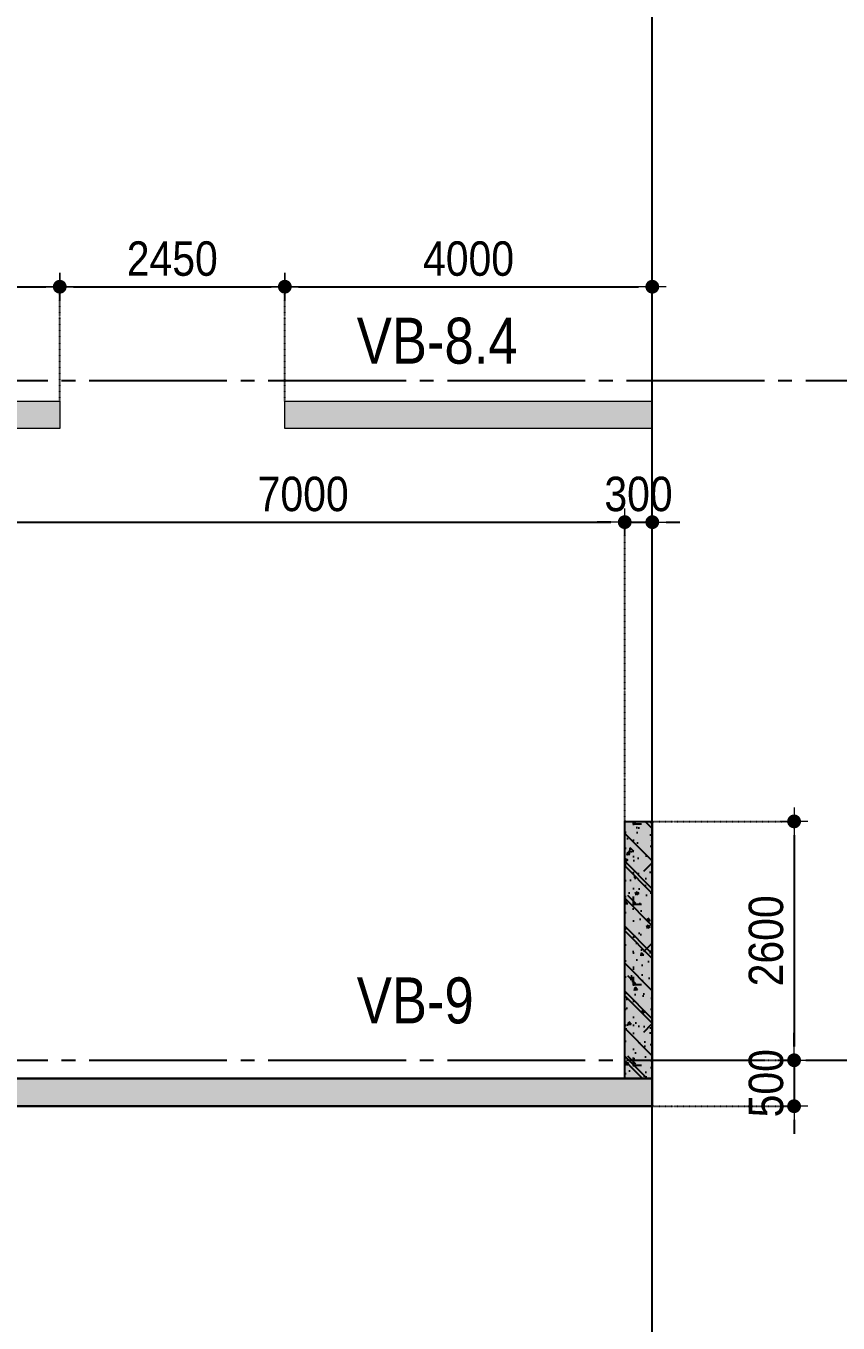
# Model space of a CAD drawing. Header units: millimetres. Extents: x -3973692 to -2843767, y 592734 to 838475.
# Drawn here: x -3268013 to -3259173, y 697371 to 711489 of the extents above; entities that cross this region are included whole.
import ezdxf
from ezdxf.enums import TextEntityAlignment as Align

# ---------------------------------------------------------------- set-up
doc = ezdxf.new("R2010")
doc.units = ezdxf.units.MM
doc.header["$MEASUREMENT"] = 0
for name, pattern in [('CHG_XX_Luoi truc-Block B$0$MB_Luoi truc-150-TWB$0$Center101', [13, 10, -1, 1, -1]), ('DIVIDE2', [15.87499999999999, 6.349999999999998, -3.174999999999998, 0, -3.174999999999998, 0, -3.174999999999998]), ('HIDDEN5', [2.8375, 1.25, -1.5875])]:
    doc.linetypes.add(name, pattern=pattern)
doc.layers.get('0').update_dxf_attribs({"lineweight": 9})
doc.layers.get('Defpoints').update_dxf_attribs({"color": 10, "lineweight": 0})
for name, color, linetype, lineweight in [("'S_General_Dim_1", 1, 'Continuous', 18), ("'S_General_Divide_3 Intermediate", 3, 'DIVIDE2', 40), ('CHG_XX_Cot_Block B-T2-3$0$Ap0302_PC', 150, 'Continuous', 9), ('CHG_XX_Cot_Block B-T2-3$0$DBAO', 3, 'Continuous', 13), ('TEXT', 7, 'Continuous', 15)]:
    doc.layers.add(name, color=color, linetype=linetype, lineweight=lineweight)
for name, color, linetype in [('CHG_XX_Cot_Block B-T2-3$0$MB_Cot tang 1$0$Concrete Hatch', 218, 'Continuous'), ('CHG_XX_Cot_Block B-T2-3$0$MB_Cot tang 1$0$Concrete Line', 6, 'Continuous'), ('CHG_XX_Cot_Block B-T2-3$0$MB_Cot tang 1$0$Concrete Solid', 216, 'Continuous'), ('CHG_XX_Cot_Block B-T2-3$0$mb_cot tang 4-8 twb$0$Concrete Hatch', 218, 'Continuous'), ('CHG_XX_Cot_Block B-T2-3$0$mb_cot tang 4-8 twb$0$Concrete Line', 6, 'Continuous'), ('CHG_XX_Cot_Block B-T2-3$0$mb_cot tang 4-8 twb$0$Concrete Solid', 216, 'Continuous'), ('CHG_XX_Luoi truc-Block B$0$MB_Luoi truc-150-TWB$0$Grid', 34, 'Continuous'), ('CHG_XX_Luoi truc-Block B$0$MB_Luoi truc-150-TWB$0$Grid Line', 251, 'CHG_XX_Luoi truc-Block B$0$MB_Luoi truc-150-TWB$0$Center101'), ('dim', 1, 'Continuous')]:
    doc.layers.add(name, color=color, linetype=linetype)
doc.styles.add('arial', font='arial.ttf', dxfattribs={"width": 0.85})
doc.styles.add('CHG_XX_Luoi truc-Block B$0$MB_Luoi truc-150-TWB$0$Grid A-F$0$VNI-HelveCB', font='VHELVCB_0.TTF')
doc.styles.add('TTP-HelCon', font='VHELVCN_0.TTF')
doc.dimstyles.new('150', dxfattribs={"dimscale": 150, "dimtxt": 2.5, "dimasz": 1, "dimexe": 0, "dimexo": 0, "dimgap": 0.75, "dimtad": 1, "dimdec": 0, "dimzin": 9, "dimdsep": 46, "dimtxsty": 'arial', "dimblk1": 'DIMDOT', "dimblk2": 'DIMDOT', "dimsah": 1, "dimcen": 2, "dimdle": 3, "dimclre": 8, "dimclrt": 2, "dimadec": 0, "dimazin": 0, "dimtfac": 1, "dimtdec": 0, "dimtix": 1, "dimtmove": 2, "dimatfit": 3, "dimldrblk": 'DIMPIJL', "dimfxl": 1, "dimtvp": 1.8, "dimtolj": 1, "dimtzin": 0, "dimarcsym": 0})

# ---------------------------------------------------------------- blocks, each defined once
blk = doc.blocks.new('*U3048')
at = {"layer": 'CHG_XX_Luoi truc-Block B$0$MB_Luoi truc-150-TWB$0$Grid Line'}
blk.add_line((0, 0), (0, 189), dxfattribs=at)
at = {"layer": 'CHG_XX_Luoi truc-Block B$0$MB_Luoi truc-150-TWB$0$Grid', "lineweight": -2, "style": 'CHG_XX_Luoi truc-Block B$0$MB_Luoi truc-150-TWB$0$Grid A-F$0$VNI-HelveCB'}
for tag, p in [('GRIDSUB', (0, 198)), ('GRID', (0, -9))]:
    blk.add_attdef(tag, text='', height=5, dxfattribs=at).set_placement(p, align=Align.MIDDLE)
blk = doc.blocks.new('CHG_XX_Luoi truc-Block B', base_point=(8026088.360705459, 1047448.634998515))
at = {"layer": 'CHG_XX_Luoi truc-Block B$0$MB_Luoi truc-150-TWB$0$Grid Line'}
blk.add_line((8036538.360705458, 1046158.106275256), (8036538.360705458, 1128272.580775458), dxfattribs=at)
at = {"layer": 'CHG_XX_Luoi truc-Block B$0$MB_Luoi truc-150-TWB$0$Grid', "xscale": -150, "yscale": 150, "zscale": 150, "rotation": 270}
for p in [(8022608.235654154, 1071248.634998515), (8022608.235654154, 1063848.634998515)]:
    blk.add_blockref('*U3048', p, dxfattribs=at)
blk = doc.blocks.new('*U3036')
at = {"layer": 'CHG_XX_Cot_Block B-T2-3$0$mb_cot tang 4-8 twb$0$Concrete Hatch'}
h = blk.add_hatch(dxfattribs=at)
h.set_pattern_fill('CONCRETE', color=256, scale=50, style=0, pattern_type=2)
h.set_pattern_definition([(45, (-6900, -49.99999999999986), (-176.7766952966369, 176.7766952966369), []), (45, (-6900, 1.4210854715202e-13), (-353.5533905932737, 353.5533905932738), []), (49.99999999999999, (-6900, -49.99999999999986), (358.6300913003767, -31.37606749129755), [37.5, -412.5]), (355, (-6900, -49.99999999999986), (-69.3756668065, 376.0960668500059), [30, -330]), (100.4514, (-6870.11416, -52.61466999999985), (289.2546908570108, 344.7197710304768), [31.870095, -350.571056]), (46.18420000000002, (-6900, 50.00000000000014), (533.6205243128222, -82.75950716450905), [56.24999999999997, -618.7499999999995]), (96.6356, (-6855.5316275, 43.10334650000013), (467.3313527743517, 487.0589354502209), [47.805144, -525.8565]), (351.1842, (-6900, 50.00000000000014), (467.3309725668136, 487.0593004626623), [45, -495]), (21, (-6850, 25.00000000000014), (298.4535260592309, -201.3094453326694), [37.5, -412.5]), (326.0000000000001, (-6850, 25.00000000000014), (121.6576659607909, 362.5750225234265), [30, -330]), (71.4514, (-6825.1288835, 8.224197000000146), (420.111314290745, 161.2652483549762), [31.870095, -350.571056]), (37.50000000000001, (-6900, -49.99999999999986), (6.079927658645334, 166.4469269156558), [0, -326, 0, -335, 0, -331.25]), (7.499999999999999, (-6900, -49.99999999999986), (131.5347687210743, 197.2058559411801), [0, -191, 0, -318.5, 0, -126.25]), (327.5, (-7011.5, -49.99999999999986), (266.9112180862045, -11.2774358671899), [0, -125, 0, -390, 0, -517.5]), (317.5, (-7061.5, -49.99999999999986), (291.5930846711931, 50.05249116615882), [0, -162.5, 0, -259, 0, -367.5]), (0, (-6725, 125.0000000000001), (0, 875), [87.5, -787.5]), (0, (-6462.5, 300.0000000000001), (0, 875), [87.5, -787.5]), (0, (-6637.5, 650.0000000000001), (0, 875), [87.5, -350, 87.5, -350]), (90, (-6725, 125.0000000000001), (-875, 5.35782974626967e-14), [87.5, -787.5]), (90, (-6637.5, 650.0000000000001), (-875, 5.35782974626967e-14), [87.5, -787.5]), (90, (-6375, 300.0000000000001), (-875, 5.35782974626967e-14), [87.5, -787.5]), (90, (-6200, 562.5000000000001), (-875, 5.35782974626967e-14), [87.5, -787.5]), (135, (-6637.5, 125.0000000000001), (-875.016357447105, 8.881784197001252e-14), [123.76, -1113.7]), (135, (-6550, 650.0000000000001), (-875.016357447105, 8.881784197001252e-14), [123.76, -1113.7]), (45, (-6462.5, 300.0000000000001), (8.881784197001252e-14, 875.016357447105), [123.76, -247.485, 123.76, -742.455]), (0, (-7075, -49.99999999999986), (87.5, 87.5), [-175, 0])])
h.paths.add_polyline_path([(-8650, 150), (-8650, -149.9999999999999), (1800, -150), (1800, 150)])
at = {"layer": 'CHG_XX_Cot_Block B-T2-3$0$mb_cot tang 4-8 twb$0$Concrete Solid'}
blk.add_hatch(color=256, dxfattribs=at).paths.add_polyline_path([(-8650, 150), (-8650, -149.9999999999999), (1800, -150), (1800, 150)])
at = {"layer": 'CHG_XX_Cot_Block B-T2-3$0$mb_cot tang 4-8 twb$0$Concrete Line'}
blk.add_lwpolyline([(-8650, 150), (-8650, -149.9999999999999), (1800, -150), (1800, 150)], close=True, dxfattribs=at)
blk = doc.blocks.new('*U3038')
at = {"layer": 'CHG_XX_Cot_Block B-T2-3$0$MB_Cot tang 1$0$Concrete Hatch'}
h = blk.add_hatch(dxfattribs=at)
h.set_pattern_fill('CONCRETE', color=256, scale=50, style=0, pattern_type=2)
h.set_pattern_definition([(45, (-6900, -49.99999999999986), (-176.7766952966369, 176.7766952966369), []), (45, (-6900, 1.4210854715202e-13), (-353.5533905932737, 353.5533905932738), []), (49.99999999999999, (-6900, -49.99999999999986), (358.6300913003767, -31.37606749129755), [37.5, -412.5]), (355, (-6900, -49.99999999999986), (-69.3756668065, 376.0960668500059), [30, -330]), (100.4514, (-6870.11416, -52.61466999999985), (289.2546908570108, 344.7197710304768), [31.870095, -350.571056]), (46.18420000000001, (-6900, 50.00000000000014), (533.6205243128222, -82.75950716450905), [56.25, -618.75]), (96.6356, (-6855.5316275, 43.10334650000013), (467.3313527743517, 487.0589354502209), [47.805144, -525.8565]), (351.1842, (-6900, 50.00000000000014), (467.3309725668136, 487.0593004626623), [45, -495]), (21, (-6850, 25.00000000000014), (298.4535260592309, -201.3094453326694), [37.5, -412.5]), (326.0000000000001, (-6850, 25.00000000000014), (121.6576659607909, 362.5750225234265), [30, -330]), (71.4514, (-6825.1288835, 8.224197000000146), (420.111314290745, 161.2652483549762), [31.870095, -350.571056]), (37.50000000000001, (-6900, -49.99999999999986), (6.079927658645334, 166.4469269156558), [0, -326, 0, -335, 0, -331.25]), (7.499999999999999, (-6900, -49.99999999999986), (131.5347687210743, 197.2058559411801), [0, -191, 0, -318.5, 0, -126.25]), (327.5, (-7011.5, -49.99999999999986), (266.9112180862045, -11.2774358671899), [0, -125, 0, -390, 0, -517.5]), (317.5, (-7061.5, -49.99999999999986), (291.5930846711931, 50.05249116615882), [0, -162.5, 0, -259, 0, -367.5]), (0, (-6725, 125.0000000000001), (0, 875), [87.5, -787.5]), (0, (-6462.5, 300.0000000000001), (0, 875), [87.5, -787.5]), (0, (-6637.5, 650.0000000000001), (0, 875), [87.5, -350, 87.5, -350]), (90, (-6725, 125.0000000000001), (-875, 5.35782974626967e-14), [87.5, -787.5]), (90, (-6637.5, 650.0000000000001), (-875, 5.35782974626967e-14), [87.5, -787.5]), (90, (-6375, 300.0000000000001), (-875, 5.35782974626967e-14), [87.5, -787.5]), (90, (-6200, 562.5000000000001), (-875, 5.35782974626967e-14), [87.5, -787.5]), (135, (-6637.5, 125.0000000000001), (-875.016357447105, 8.881784197001252e-14), [123.76, -1113.7]), (135, (-6550, 650.0000000000001), (-875.016357447105, 8.881784197001252e-14), [123.76, -1113.7]), (45, (-6462.5, 300.0000000000001), (8.881784197001252e-14, 875.016357447105), [123.76, -247.485, 123.76, -742.455]), (0, (-7075, -49.99999999999986), (87.5, 87.5), [-175, 0])])
h.paths.add_polyline_path([(-8650, 150), (-8650, -149.9999999999999), (1800, -150), (1800, 150)])
at = {"layer": 'CHG_XX_Cot_Block B-T2-3$0$MB_Cot tang 1$0$Concrete Solid'}
blk.add_hatch(color=256, dxfattribs=at).paths.add_polyline_path([(-8650, 150), (-8650, -149.9999999999999), (1800, -150), (1800, 150)])
at = {"layer": 'CHG_XX_Cot_Block B-T2-3$0$MB_Cot tang 1$0$Concrete Line'}
blk.add_lwpolyline([(-8650, 150), (-8650, -149.9999999999999), (1800, -150), (1800, 150)], close=True, dxfattribs=at)
blk = doc.blocks.new('*U3039')
at = {"layer": 'CHG_XX_Cot_Block B-T2-3$0$MB_Cot tang 1$0$Concrete Hatch'}
h = blk.add_hatch(dxfattribs=at)
h.set_pattern_fill('CONCRETE', color=256, scale=50, style=0, pattern_type=2)
h.set_pattern_definition([(45, (-250, 2450.000000000058), (-176.7766952966369, 176.7766952966369), []), (45, (-250, 2500.000000000058), (-353.5533905932737, 353.5533905932738), []), (49.99999999999999, (-250, 2450.000000000058), (358.6300913003767, -31.37606749129755), [37.5, -412.5]), (355, (-250, 2450.000000000058), (-69.3756668065, 376.0960668500059), [30, -330]), (100.4514, (-220.11416, 2447.385330000058), (289.2546908570108, 344.7197710304768), [31.870095, -350.571056]), (46.18420000000001, (-250, 2550.000000000058), (533.6205243128222, -82.75950716450905), [56.25, -618.75]), (96.6356, (-205.5316275, 2543.103346500058), (467.3313527743517, 487.0589354502209), [47.805144, -525.8565]), (351.1842, (-250, 2550.000000000058), (467.3309725668136, 487.0593004626623), [45, -495]), (21, (-200, 2525.000000000058), (298.4535260592309, -201.3094453326694), [37.5, -412.5]), (326.0000000000001, (-200, 2525.000000000058), (121.6576659607909, 362.5750225234265), [30, -330]), (71.4514, (-175.1288835, 2508.224197000058), (420.111314290745, 161.2652483549762), [31.870095, -350.571056]), (37.50000000000001, (-250, 2450.000000000058), (6.079927658645334, 166.4469269156558), [0, -326, 0, -335, 0, -331.25]), (7.499999999999999, (-250, 2450.000000000058), (131.5347687210743, 197.2058559411801), [0, -191, 0, -318.5, 0, -126.25]), (327.5, (-361.5, 2450.000000000058), (266.9112180862045, -11.2774358671899), [0, -125, 0, -390, 0, -517.5]), (317.5, (-411.5, 2450.000000000058), (291.5930846711931, 50.05249116615882), [0, -162.5, 0, -259, 0, -367.5]), (0, (-75, 2625.000000000058), (0, 875), [87.5, -787.5]), (0, (187.5, 2800.000000000058), (0, 875), [87.5, -787.5]), (0, (12.5, 3150.000000000058), (0, 875), [87.5, -350, 87.5, -350]), (90, (-75, 2625.000000000058), (-875, 5.35782974626967e-14), [87.5, -787.5]), (90, (12.5, 3150.000000000058), (-875, 5.35782974626967e-14), [87.5, -787.5]), (90, (275, 2800.000000000058), (-875, 5.35782974626967e-14), [87.5, -787.5]), (90, (450, 3062.500000000058), (-875, 5.35782974626967e-14), [87.5, -787.5]), (135, (12.5, 2625.000000000058), (-875.016357447105, 8.881784197001252e-14), [123.76, -1113.7]), (135, (100, 3150.000000000058), (-875.016357447105, 8.881784197001252e-14), [123.76, -1113.7]), (45, (187.5, 2800.000000000058), (8.881784197001252e-14, 875.016357447105), [123.76, -247.485, 123.76, -742.455]), (0, (-425, 2450.000000000058), (87.5, 87.5), [-175, 0])])
h.paths.add_polyline_path([(-250, 2650.000000000058), (-250, -149.9999999999999), (50, -150), (50, 2650.000000000058)])
at = {"layer": 'CHG_XX_Cot_Block B-T2-3$0$MB_Cot tang 1$0$Concrete Solid'}
blk.add_hatch(color=256, dxfattribs=at).paths.add_polyline_path([(-250, 2650.000000000058), (-250, -149.9999999999999), (50, -150), (50, 2650.000000000058)])
at = {"layer": 'CHG_XX_Cot_Block B-T2-3$0$MB_Cot tang 1$0$Concrete Line'}
blk.add_lwpolyline([(-250, 2650.000000000058), (-250, -149.9999999999999), (50, -150), (50, 2650.000000000058)], close=True, dxfattribs=at)
blk = doc.blocks.new('CHG_XX_Cot_Block B-T2-3$0$Block A_C10450x300')
at = {"layer": 'CHG_XX_Cot_Block B-T2-3$0$Ap0302_PC', "true_color": 0x139b48}
h = blk.add_hatch(color=114, dxfattribs=at)
h.dxf.hatch_style = 1
h.paths.add_polyline_path([(6450, 0), (6450, -300), (10450, -300), (10450, 0)])
h.paths.add_polyline_path([(3999.999999735694, -300), (3999.999999735694, 0), (0, 0), (0, -300)])
at = {"layer": 'CHG_XX_Cot_Block B-T2-3$0$Ap0302_PC'}
for points in [[(-2.643064362928271e-07, 2.91038304567337e-11), (3999.999999735694, 2.91038304567337e-11), (3999.999999735694, -299.9999999999709), (-2.643064362928271e-07, -299.9999999999709)], [(6450, 0), (10450, 0), (10450, -300), (6450, -300)]]:
    blk.add_lwpolyline(points, close=True, dxfattribs=at)
blk = doc.blocks.new('CHG_XX_Cot_Block B-T2-3', base_point=(8026088.360705459, 1047448.634998515))
at = {"layer": 'CHG_XX_Cot_Block B-T2-3$0$Ap0302_PC', "rotation": 180}
blk.add_blockref('CHG_XX_Cot_Block B-T2-3$0$Block A_C10450x300', (8036538.360705459, 1070723.634998515), dxfattribs=at)
at = {"layer": 'CHG_XX_Cot_Block B-T2-3$0$DBAO'}
blk.add_blockref('CHG_XX_Luoi truc-Block B', (8026088.360705459, 1047448.634998515), dxfattribs=at)
at = {"layer": 'CHG_XX_Cot_Block B-T2-3$0$MB_Cot tang 1$0$Concrete Line', "xscale": -1}
for name, p in [('*U3039', (8036288.360705458, 1063798.634993646)), ('*U3038', (8027888.360705459, 1063498.634993646))]:
    blk.add_blockref(name, p, dxfattribs=at)
at = {"layer": 'CHG_XX_Cot_Block B-T2-3$0$mb_cot tang 4-8 twb$0$Concrete Line', "rotation": 180}
blk.add_blockref('*U3036', (8027888.360705459, 1063498.634993646), dxfattribs=at)
blk = doc.blocks.new('b')
at = {"layer": 'TEXT', "color": 3, "style": 'TTP-HelCon'}
for s, p in [('VB-8.4', (-15466.82461466733, -54418.05205392302)), ('VB-9', (-15466.82461466733, -61598.48389465641))]:
    blk.add_text(s, height=500, dxfattribs=at).set_placement(p)
blk = doc.blocks.new('DIMDOT')
for p, q in [((0, -1), (0, 1)), ((1, 0), (-1, 0))]:
    blk.add_line(p, q)
at = {"const_width": 0.5}
blk.add_lwpolyline([(-0.25, 0, 1), (0.25, 0, 1)], format="xyb", close=True, dxfattribs=at)
blk = doc.blocks.new('*D871')
at = {"layer": "'S_General_Dim_1", "color": 8, "linetype": 'HIDDEN5', "lineweight": -2, "transparency": 16777216}
for p, q in [((-3261195.198556937, 702831.0114495868), (-3259651.569719084, 702831.0114495868)), ((-3261195.198556937, 700231.0114495863), (-3259651.569719084, 700231.0114495863))]:
    blk.add_line(p, q, dxfattribs=at)
at = {"layer": "'S_General_Dim_1", "color": 0, "lineweight": -2, "transparency": 16777216}
blk.add_line((-3259651.569719084, 702681.0114495868), (-3259651.569719084, 700381.0114495863), dxfattribs=at)
at = {"layer": 'Defpoints', "color": 0, "transparency": 16777216}
for p in [(-3261195.198556937, 702831.0114495868), (-3261195.198556937, 700231.0114495863), (-3259651.569719084, 700231.0114495863)]:
    blk.add_point(p, dxfattribs=at)
at = {"layer": "'S_General_Dim_1", "color": 0, "lineweight": -2, "transparency": 16777216, "xscale": 150, "yscale": 150, "zscale": 150}
for p, rotation in [((-3259651.569719084, 702831.0114495868), 90), ((-3259651.569719084, 700231.0114495863), 270)]:
    blk.add_blockref('DIMDOT', p, dxfattribs=dict(at, rotation=rotation))
at = {"layer": "'S_General_Dim_1", "color": 2, "transparency": 16777216, "insert": (-3259955.534589478, 701531.0114495873), "char_height": 375, "attachment_point": 5, "rotation": 90, "style": 'arial'}
blk.add_mtext('\\A1;2600', dxfattribs=at)
blk = doc.blocks.new('DIMPIJL')
at = {"linetype": 'ByBlock'}
blk.add_solid([(-2.5, 0.4166666666666686), (-2.5, -0.4166666666666686), (0, 0)], dxfattribs=at)
blk = doc.blocks.new('*D872')
at = {"layer": "'S_General_Dim_1", "color": 0, "lineweight": -2, "transparency": 16777216}
for p, q in [((-3259651.569719085, 700381.0114495863), (-3259651.569719085, 700531.0114495863)), ((-3259651.569719085, 700231.0114495863), (-3259651.569719085, 699731.0114447172)), ((-3259651.569719085, 699581.0114447172), (-3259651.569719085, 699431.0114447172))]:
    blk.add_line(p, q, dxfattribs=at)
at = {"layer": "'S_General_Dim_1", "color": 8, "linetype": 'HIDDEN5', "lineweight": -2, "transparency": 16777216}
for p, q in [((-3261195.198556937, 700231.0114495863), (-3259651.569719085, 700231.0114495863)), ((-3261195.198556939, 699731.0114447172), (-3259651.569719085, 699731.0114447172))]:
    blk.add_line(p, q, dxfattribs=at)
at = {"layer": 'Defpoints', "color": 0, "transparency": 16777216}
for p in [(-3261195.198556937, 700231.0114495863), (-3261195.198556939, 699731.0114447172), (-3259651.569719085, 699731.0114447172)]:
    blk.add_point(p, dxfattribs=at)
at = {"layer": "'S_General_Dim_1", "color": 0, "lineweight": -2, "transparency": 16777216, "xscale": 150, "yscale": 150, "zscale": 150}
for p, rotation in [((-3259651.569719085, 700231.0114495863), 270), ((-3259651.569719085, 699731.0114447172), 90)]:
    blk.add_blockref('DIMDOT', p, dxfattribs=dict(at, rotation=rotation))
at = {"layer": "'S_General_Dim_1", "color": 2, "transparency": 16777216, "insert": (-3259955.53458948, 699981.0114471526), "char_height": 375, "attachment_point": 5, "rotation": 90, "style": 'arial'}
blk.add_mtext('\\A1;500', dxfattribs=at)
blk = doc.blocks.new('*D876')
at = {"layer": "'S_General_Dim_1", "color": 8, "linetype": 'HIDDEN5', "lineweight": -2, "transparency": 16777216}
for p, q in [((-3268495.198556937, 702831.0114495866), (-3268495.198556937, 706088.2659967964)), ((-3261495.198556937, 702831.0114495866), (-3261495.198556937, 706088.2659967964))]:
    blk.add_line(p, q, dxfattribs=at)
at = {"layer": "'S_General_Dim_1", "color": 0, "lineweight": -2, "transparency": 16777216}
blk.add_line((-3268345.198556937, 706088.2659967964), (-3261645.198556937, 706088.2659967964), dxfattribs=at)
at = {"layer": 'Defpoints', "color": 0, "transparency": 16777216}
for p in [(-3261495.198556937, 706088.2659967964), (-3268495.198556937, 702831.0114495866), (-3261495.198556937, 702831.0114495866)]:
    blk.add_point(p, dxfattribs=at)
at = {"layer": "'S_General_Dim_1", "color": 0, "lineweight": -2, "transparency": 16777216, "xscale": 150, "yscale": 150, "zscale": 150, "rotation": 180}
blk.add_blockref('DIMDOT', (-3268495.198556937, 706088.2659967964), dxfattribs=at)
at = {"layer": "'S_General_Dim_1", "color": 0, "lineweight": -2, "transparency": 16777216, "xscale": 150, "yscale": 150, "zscale": 150}
blk.add_blockref('DIMDOT', (-3261495.198556937, 706088.2659967964), dxfattribs=at)
at = {"layer": "'S_General_Dim_1", "color": 2, "transparency": 16777216, "insert": (-3264995.198556937, 706392.230867192), "char_height": 375, "attachment_point": 5, "style": 'arial'}
blk.add_mtext('\\A1;7000', dxfattribs=at)
blk = doc.blocks.new('*D877')
at = {"layer": "'S_General_Dim_1", "color": 0, "lineweight": -2, "transparency": 16777216}
for p, q in [((-3261645.198556937, 706088.2659967964), (-3261795.198556937, 706088.2659967964)), ((-3261495.198556937, 706088.2659967964), (-3261195.198556937, 706088.2659967964)), ((-3261045.198556937, 706088.2659967964), (-3260895.198556937, 706088.2659967964))]:
    blk.add_line(p, q, dxfattribs=at)
at = {"layer": "'S_General_Dim_1", "color": 8, "linetype": 'HIDDEN5', "lineweight": -2, "transparency": 16777216}
for p, q in [((-3261495.198556937, 702831.0114495866), (-3261495.198556937, 706088.2659967964)), ((-3261195.198556937, 702831.0114495868), (-3261195.198556937, 706088.2659967964))]:
    blk.add_line(p, q, dxfattribs=at)
at = {"layer": 'Defpoints', "color": 0, "transparency": 16777216}
for p in [(-3261195.198556937, 706088.2659967964), (-3261495.198556937, 702831.0114495866), (-3261195.198556937, 702831.0114495868)]:
    blk.add_point(p, dxfattribs=at)
at = {"layer": "'S_General_Dim_1", "color": 0, "lineweight": -2, "transparency": 16777216, "xscale": 150, "yscale": 150, "zscale": 150}
blk.add_blockref('DIMDOT', (-3261495.198556937, 706088.2659967964), dxfattribs=at)
at = {"layer": "'S_General_Dim_1", "color": 0, "lineweight": -2, "transparency": 16777216, "xscale": 150, "yscale": 150, "zscale": 150, "rotation": 180}
blk.add_blockref('DIMDOT', (-3261195.198556937, 706088.2659967964), dxfattribs=at)
at = {"layer": "'S_General_Dim_1", "color": 2, "transparency": 16777216, "insert": (-3261345.198556937, 706392.358766237), "char_height": 375, "attachment_point": 5, "style": 'arial'}
blk.add_mtext('\\A1;300', dxfattribs=at)
blk = doc.blocks.new('*D2392')
at = {"layer": "'S_General_Dim_1", "color": 8, "linetype": 'HIDDEN5', "lineweight": -2, "transparency": 16777216}
for p, q in [((-3271645.198556934, 707406.011449586), (-3271645.198556934, 708650.3479976715)), ((-3267645.198556934, 707406.011449586), (-3267645.198556934, 708650.3479976715))]:
    blk.add_line(p, q, dxfattribs=at)
at = {"layer": "'S_General_Dim_1", "color": 0, "lineweight": -2, "transparency": 16777216}
blk.add_line((-3271495.198556934, 708650.3479976715), (-3267795.198556934, 708650.3479976715), dxfattribs=at)
at = {"layer": 'Defpoints', "color": 0, "transparency": 16777216}
for p in [(-3267645.198556934, 708650.3479976715), (-3271645.198556934, 707406.011449586), (-3267645.198556934, 707406.011449586)]:
    blk.add_point(p, dxfattribs=at)
at = {"layer": "'S_General_Dim_1", "color": 0, "lineweight": -2, "transparency": 16777216, "xscale": 150, "yscale": 150, "zscale": 150, "rotation": 180}
blk.add_blockref('DIMDOT', (-3271645.198556934, 708650.3479976715), dxfattribs=at)
at = {"layer": "'S_General_Dim_1", "color": 0, "lineweight": -2, "transparency": 16777216, "xscale": 150, "yscale": 150, "zscale": 150}
blk.add_blockref('DIMDOT', (-3267645.198556934, 708650.3479976715), dxfattribs=at)
at = {"layer": "'S_General_Dim_1", "color": 2, "transparency": 16777216, "insert": (-3269645.198556934, 708954.3128680671), "char_height": 375, "attachment_point": 5, "style": 'arial'}
blk.add_mtext('\\A1;4000', dxfattribs=at)
blk = doc.blocks.new('*D2393')
at = {"layer": "'S_General_Dim_1", "color": 8, "linetype": 'HIDDEN5', "lineweight": -2, "transparency": 16777216}
for p, q in [((-3267645.198556934, 707406.011449586), (-3267645.198556934, 708650.3479976715)), ((-3265195.198556669, 707406.011449586), (-3265195.198556669, 708650.3479976715))]:
    blk.add_line(p, q, dxfattribs=at)
at = {"layer": "'S_General_Dim_1", "color": 0, "lineweight": -2, "transparency": 16777216}
blk.add_line((-3267495.198556934, 708650.3479976715), (-3265345.198556669, 708650.3479976715), dxfattribs=at)
at = {"layer": 'Defpoints', "color": 0, "transparency": 16777216}
for p in [(-3265195.198556669, 708650.3479976715), (-3267645.198556934, 707406.011449586), (-3265195.198556669, 707406.011449586)]:
    blk.add_point(p, dxfattribs=at)
at = {"layer": "'S_General_Dim_1", "color": 0, "lineweight": -2, "transparency": 16777216, "xscale": 150, "yscale": 150, "zscale": 150, "rotation": 180}
blk.add_blockref('DIMDOT', (-3267645.198556934, 708650.3479976715), dxfattribs=at)
at = {"layer": "'S_General_Dim_1", "color": 0, "lineweight": -2, "transparency": 16777216, "xscale": 150, "yscale": 150, "zscale": 150}
blk.add_blockref('DIMDOT', (-3265195.198556669, 708650.3479976715), dxfattribs=at)
at = {"layer": "'S_General_Dim_1", "color": 2, "transparency": 16777216, "insert": (-3266420.198556801, 708954.3128680671), "char_height": 375, "attachment_point": 5, "style": 'arial'}
blk.add_mtext('\\A1;2450', dxfattribs=at)
blk = doc.blocks.new('*D2394')
at = {"layer": "'S_General_Dim_1", "color": 8, "linetype": 'HIDDEN5', "lineweight": -2, "transparency": 16777216}
for p, q in [((-3265195.198556669, 707406.011449586), (-3265195.198556669, 708650.3479976715)), ((-3261195.198556669, 707256.011449586), (-3261195.198556669, 708650.3479976715))]:
    blk.add_line(p, q, dxfattribs=at)
at = {"layer": "'S_General_Dim_1", "color": 0, "lineweight": -2, "transparency": 16777216}
blk.add_line((-3265045.198556669, 708650.3479976715), (-3261345.198556669, 708650.3479976715), dxfattribs=at)
at = {"layer": 'Defpoints', "color": 0, "transparency": 16777216}
for p in [(-3261195.198556669, 708650.3479976715), (-3265195.198556669, 707406.011449586), (-3261195.198556669, 707256.011449586)]:
    blk.add_point(p, dxfattribs=at)
at = {"layer": "'S_General_Dim_1", "color": 0, "lineweight": -2, "transparency": 16777216, "xscale": 150, "yscale": 150, "zscale": 150, "rotation": 180}
blk.add_blockref('DIMDOT', (-3265195.198556669, 708650.3479976715), dxfattribs=at)
at = {"layer": "'S_General_Dim_1", "color": 0, "lineweight": -2, "transparency": 16777216, "xscale": 150, "yscale": 150, "zscale": 150}
blk.add_blockref('DIMDOT', (-3261195.198556669, 708650.3479976715), dxfattribs=at)
at = {"layer": "'S_General_Dim_1", "color": 2, "transparency": 16777216, "insert": (-3263195.198556669, 708954.3128680671), "char_height": 375, "attachment_point": 5, "style": 'arial'}
blk.add_mtext('\\A1;4000', dxfattribs=at)

msp = doc.modelspace()

# ---------------------------------------------------------------- block references
at = {"layer": "'S_General_Divide_3 Intermediate"}
msp.add_blockref('CHG_XX_Cot_Block B-T2-3', (-3271645.198556934, 683831.0114495861), dxfattribs=at)
at = {"layer": 'dim'}
msp.add_blockref('b', (-3248945.198556815, 762231.011449586), dxfattribs=at)

# ---------------------------------------------------------------- dimensions: what is measured, and where the dimension line sits
at = {"layer": "'S_General_Dim_1"}
for base, p1, p2, picture, middle in [((-3267645.198556934, 708650.3479976715), (-3271645.198556934, 707406.011449586), (-3267645.198556934, 707406.011449586), '*D2392', (-3269645.198556934, 708954.3128680671)), ((-3265195.198556669, 708650.3479976715), (-3267645.198556934, 707406.011449586), (-3265195.198556669, 707406.011449586), '*D2393', (-3266420.198556801, 708954.3128680671)), ((-3261195.198556669, 708650.3479976715), (-3265195.198556669, 707406.011449586), (-3261195.198556669, 707256.011449586), '*D2394', (-3263195.198556669, 708954.3128680671)), ((-3261495.198556937, 706088.2659967964), (-3268495.198556937, 702831.0114495866), (-3261495.198556937, 702831.0114495866), '*D876', (-3264995.198556937, 706392.230867192)), ((-3261195.198556937, 706088.2659967964), (-3261495.198556937, 702831.0114495866), (-3261195.198556937, 702831.0114495868), '*D877', (-3261345.198556937, 706392.358766237))]:
    dim = msp.add_linear_dim(base=base, p1=p1, p2=p2, dimstyle='150', dxfattribs=at)
    dim.commit()
    dim.dimension.update_dxf_attribs({"geometry": picture, "text_midpoint": middle})
for base, p1, p2, picture, middle in [((-3259651.569719084, 700231.0114495863), (-3261195.198556935, 702831.0114495866), (-3261195.198556935, 700231.011449586), '*D871', (-3259955.534589478, 701531.0114495873)), ((-3259651.569719085, 699731.0114447172), (-3261195.198556935, 700231.011449586), (-3261195.198556937, 699731.011444717), '*D872', (-3259955.53458948, 699981.0114471526))]:
    dim = msp.add_linear_dim(base=base, p1=p1, p2=p2, angle=90, dimstyle='150', dxfattribs=at)
    dim.commit()
    dim.dimension.update_dxf_attribs({"geometry": picture, "text_midpoint": middle})

doc.saveas('drawing.dxf')
